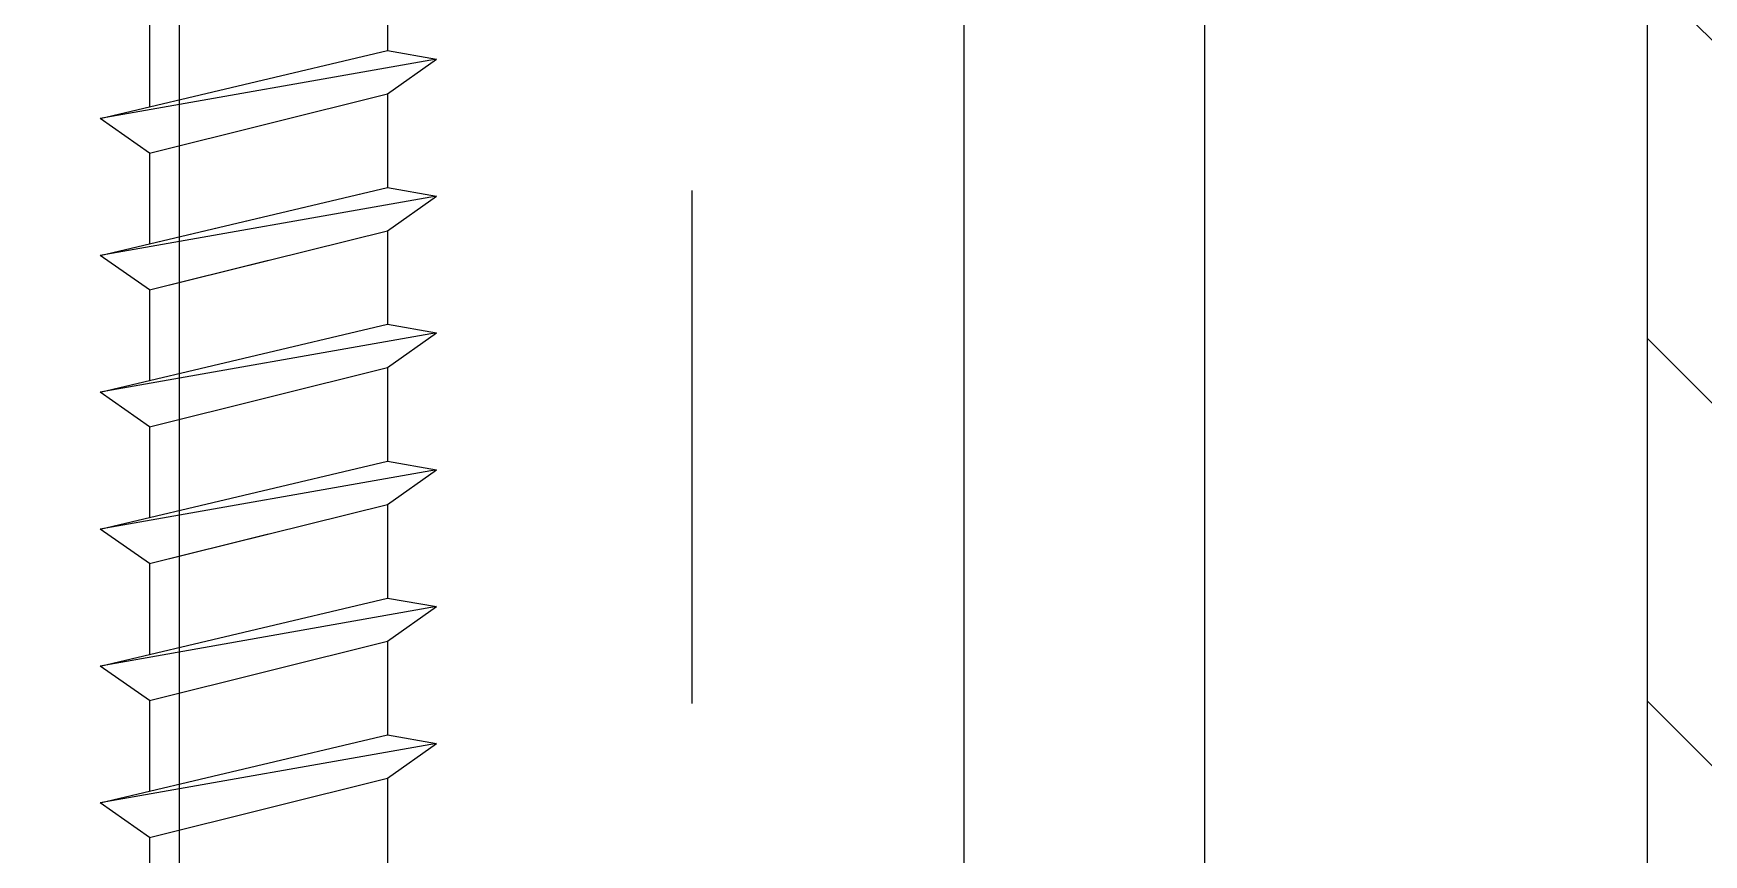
# Model space of a CAD drawing. Header units: inches. Extents: x -2661 to 42767, y -1222 to 9099.
# Drawn here: x -241.607 to -240.386, y 3382.64 to 3383.24 of the extents above; entities that cross this region are included whole.
import ezdxf

# ---------------------------------------------------------------- set-up
doc = ezdxf.new("R2010")
doc.units = ezdxf.units.IN
doc.header["$LTSCALE"] = 12
doc.header["$MEASUREMENT"] = 0
doc.layers.get('0').update_dxf_attribs({"linetype": 'CONTINUOUS'})
for name, color, linetype in [('S-FASTENERS', 2, 'CONTINUOUS'), ('S-NAIL', 2, 'CONTINUOUS'), ('S-SIMPSON', 2, 'CONTINUOUS'), ('S-WOOD', 3, 'CONTINUOUS')]:
    doc.layers.add(name, color=color, linetype=linetype)

# ---------------------------------------------------------------- blocks, each defined once
blk = doc.blocks.new('*U1147')
at = {"layer": 'S-WOOD'}
h = blk.add_hatch(dxfattribs=at)
h.set_pattern_fill('ANSI33', color=1, scale=3, angle=45, style=0)
h.set_pattern_definition([(90, (3.75, -8.375), (-0.75, 1e-16), []), (90, (4.125, -8), (-0.75, 1e-16), [0.375, -0.1875])])
h.paths.add_polyline_path([(5.25, -11.875), (0, -11.875), (0, 0), (5.25, 0)])
blk.add_lwpolyline([(5.25, -11.875), (0, -11.875), (0, 0), (5.25, 0)], close=True)
at = {"color": 4}
blk.add_lwpolyline([(0, 0), (5.25, 0), (5.25, -11.875), (0, -11.875)], close=True, dxfattribs=at)
blk = doc.blocks.new('*U1292')
blk.add_line((0, 0.25), (0, -2.75))
blk = doc.blocks.new('SDS.25X6-f')
at = {"layer": 'S-SIMPSON', "color": 1}
for p, q in [((0.087, -3.5816), (0.087, -3.65)), ((0.087, -3.5816), (0.087, -3.65)), ((0.087, -3.5816), (0.087, -3.65)), ((0.087, -3.5816), (0.087, -3.65)), ((0.087, -3.5816), (0.087, -3.65)), ((0.087, -3.5816), (0.087, -3.65)), ((0.087, -3.5816), (0.087, -3.65)), ((0.087, -3.5816), (0.087, -3.65)), ((0.087, -3.5816), (0.087, -3.65)), ((0.087, -3.5816), (0.087, -3.65)), ((0.087, -3.5816), (0.087, -3.65)), ((-0.087, -3.6249), (-0.087, -3.6912)), ((-0.087, -3.6249), (-0.087, -3.6912)), ((-0.087, -3.6249), (-0.087, -3.6912)), ((-0.087, -3.6249), (-0.087, -3.6912)), ((-0.087, -3.6249), (-0.087, -3.6912)), ((-0.087, -3.6249), (-0.087, -3.6912)), ((-0.087, -3.6249), (-0.087, -3.6912)), ((-0.087, -3.6249), (-0.087, -3.6912)), ((-0.087, -3.6249), (-0.087, -3.6912)), ((-0.087, -3.6249), (-0.087, -3.6912)), ((-0.087, -3.6249), (-0.087, -3.6912)), ((-0.123, -3.6997), (0.087, -3.65)), ((-0.123, -3.6997), (0.087, -3.65)), ((-0.123, -3.6997), (0.087, -3.65)), ((-0.123, -3.6997), (0.087, -3.65)), ((-0.123, -3.6997), (0.087, -3.65)), ((-0.123, -3.6997), (0.087, -3.65)), ((-0.123, -3.6997), (0.087, -3.65)), ((-0.123, -3.6997), (0.087, -3.65)), ((-0.123, -3.6997), (0.087, -3.65)), ((-0.123, -3.6997), (0.087, -3.65)), ((-0.123, -3.6997), (0.087, -3.65)), ((0.087, -3.65), (0.123, -3.6563)), ((0.087, -3.65), (0.123, -3.6563)), ((0.087, -3.65), (0.123, -3.6563)), ((0.087, -3.65), (0.123, -3.6563)), ((0.087, -3.65), (0.123, -3.6563)), ((0.087, -3.65), (0.123, -3.6563)), ((0.087, -3.65), (0.123, -3.6563)), ((0.087, -3.65), (0.123, -3.6563)), ((0.087, -3.65), (0.123, -3.6563)), ((0.087, -3.65), (0.123, -3.6563)), ((0.087, -3.65), (0.123, -3.6563)), ((0.123, -3.6563), (-0.123, -3.6997)), ((0.123, -3.6563), (-0.123, -3.6997)), ((0.123, -3.6563), (-0.123, -3.6997)), ((0.123, -3.6563), (-0.123, -3.6997)), ((0.123, -3.6563), (-0.123, -3.6997)), ((0.123, -3.6563), (-0.123, -3.6997)), ((0.123, -3.6563), (-0.123, -3.6997)), ((0.123, -3.6563), (-0.123, -3.6997)), ((0.123, -3.6563), (-0.123, -3.6997)), ((0.123, -3.6563), (-0.123, -3.6997)), ((0.123, -3.6563), (-0.123, -3.6997)), ((0.087, -3.6816), (0.123, -3.6563)), ((0.087, -3.6816), (0.123, -3.6563)), ((0.087, -3.6816), (0.123, -3.6563)), ((0.087, -3.6816), (0.123, -3.6563)), ((0.087, -3.6816), (0.123, -3.6563)), ((0.087, -3.6816), (0.123, -3.6563)), ((0.087, -3.6816), (0.123, -3.6563)), ((0.087, -3.6816), (0.123, -3.6563)), ((0.087, -3.6816), (0.123, -3.6563)), ((0.087, -3.6816), (0.123, -3.6563)), ((0.087, -3.6816), (0.123, -3.6563)), ((-0.087, -3.7249), (0.087, -3.6816)), ((-0.087, -3.7249), (0.087, -3.6816)), ((-0.087, -3.7249), (0.087, -3.6816)), ((-0.087, -3.7249), (0.087, -3.6816)), ((-0.087, -3.7249), (0.087, -3.6816)), ((-0.087, -3.7249), (0.087, -3.6816)), ((-0.087, -3.7249), (0.087, -3.6816)), ((-0.087, -3.7249), (0.087, -3.6816)), ((-0.087, -3.7249), (0.087, -3.6816)), ((-0.087, -3.7249), (0.087, -3.6816)), ((-0.087, -3.7249), (0.087, -3.6816)), ((0.087, -3.6816), (0.087, -3.75)), ((0.087, -3.6816), (0.087, -3.75)), ((0.087, -3.6816), (0.087, -3.75)), ((0.087, -3.6816), (0.087, -3.75)), ((0.087, -3.6816), (0.087, -3.75)), ((0.087, -3.6816), (0.087, -3.75)), ((0.087, -3.6816), (0.087, -3.75)), ((0.087, -3.6816), (0.087, -3.75)), ((-0.087, -3.7249), (-0.123, -3.6997)), ((-0.087, -3.7249), (-0.123, -3.6997)), ((-0.087, -3.7249), (-0.123, -3.6997)), ((-0.087, -3.7249), (-0.123, -3.6997)), ((-0.087, -3.7249), (-0.123, -3.6997)), ((-0.087, -3.7249), (-0.123, -3.6997)), ((-0.087, -3.7249), (-0.123, -3.6997)), ((-0.087, -3.7249), (-0.123, -3.6997)), ((-0.087, -3.7249), (-0.123, -3.6997)), ((-0.087, -3.7249), (-0.123, -3.6997)), ((-0.087, -3.7249), (-0.123, -3.6997)), ((-0.087, -3.7249), (-0.123, -3.6997)), ((-0.087, -3.7249), (-0.123, -3.6997)), ((-0.087, -3.7249), (0, -3.7032)), ((-0.087, -3.7249), (0, -3.7032)), ((-0.087, -3.7249), (-0.087, -3.7912)), ((-0.087, -3.7249), (-0.087, -3.7912)), ((-0.087, -3.7249), (-0.087, -3.7912)), ((-0.087, -3.7249), (-0.087, -3.7912)), ((-0.087, -3.7249), (-0.087, -3.7912)), ((-0.087, -3.7249), (-0.087, -3.7912)), ((-0.087, -3.7249), (-0.087, -3.7912)), ((-0.087, -3.7249), (-0.087, -3.7912)), ((-0.087, -3.7249), (-0.087, -3.7912)), ((-0.087, -3.7249), (-0.087, -3.7912)), ((-0.123, -3.7997), (0.087, -3.75)), ((-0.123, -3.7997), (0.087, -3.75)), ((-0.123, -3.7997), (0.087, -3.75)), ((-0.123, -3.7997), (0.087, -3.75)), ((-0.123, -3.7997), (0.087, -3.75)), ((-0.123, -3.7997), (0.087, -3.75)), ((-0.123, -3.7997), (0.087, -3.75)), ((-0.123, -3.7997), (0.087, -3.75)), ((0.123, -3.7563), (-0.123, -3.7997)), ((0.123, -3.7563), (-0.123, -3.7997)), ((0.123, -3.7563), (-0.123, -3.7997)), ((0.123, -3.7563), (-0.123, -3.7997)), ((0.123, -3.7563), (-0.123, -3.7997)), ((0.123, -3.7563), (-0.123, -3.7997)), ((0.123, -3.7563), (-0.123, -3.7997)), ((0.123, -3.7563), (-0.123, -3.7997)), ((0.123, -3.7563), (-0.123, -3.7997)), ((-0.087, -3.7912), (0.087, -3.75)), ((0.087, -3.75), (0.123, -3.7563)), ((0.087, -3.75), (0.123, -3.7563)), ((0.087, -3.75), (0.123, -3.7563)), ((0.087, -3.75), (0.123, -3.7563)), ((0.087, -3.75), (0.123, -3.7563)), ((0.087, -3.75), (0.123, -3.7563)), ((0.087, -3.75), (0.123, -3.7563)), ((0.087, -3.75), (0.123, -3.7563)), ((0.087, -3.75), (0.123, -3.7563)), ((0.087, -3.7816), (0.123, -3.7563)), ((0.087, -3.7816), (0.123, -3.7563)), ((0.087, -3.7816), (0.123, -3.7563)), ((0.087, -3.7816), (0.123, -3.7563)), ((0.087, -3.7816), (0.123, -3.7563)), ((0.087, -3.7816), (0.123, -3.7563)), ((0.087, -3.7816), (0.123, -3.7563)), ((0.087, -3.7816), (0.123, -3.7563)), ((0.087, -3.7816), (0.123, -3.7563)), ((-0.087, -3.8249), (0.087, -3.7816)), ((-0.087, -3.8249), (0.087, -3.7816)), ((-0.087, -3.8249), (0.087, -3.7816)), ((-0.087, -3.8249), (0.087, -3.7816)), ((-0.087, -3.8249), (0.087, -3.7816)), ((-0.087, -3.8249), (0.087, -3.7816)), ((-0.087, -3.8249), (0.087, -3.7816)), ((-0.087, -3.8249), (0.087, -3.7816)), ((-0.087, -3.8249), (0.087, -3.7816)), ((0.087, -3.7816), (0.087, -3.85)), ((0.087, -3.7816), (0.087, -3.85)), ((0.087, -3.7816), (0.087, -3.85)), ((0.087, -3.7816), (0.087, -3.85)), ((0.087, -3.7816), (0.087, -3.85)), ((0.087, -3.7816), (0.087, -3.85)), ((0.087, -3.7816), (0.087, -3.85)), ((0.087, -3.7816), (0.087, -3.85)), ((0.087, -3.7816), (0.087, -3.85)), ((-0.087, -3.8249), (-0.123, -3.7997)), ((-0.087, -3.8249), (-0.123, -3.7997)), ((-0.087, -3.8249), (-0.123, -3.7997)), ((-0.087, -3.8249), (-0.123, -3.7997)), ((-0.087, -3.8249), (-0.123, -3.7997)), ((-0.087, -3.8249), (-0.123, -3.7997)), ((-0.087, -3.8249), (-0.123, -3.7997)), ((-0.087, -3.8249), (-0.123, -3.7997)), ((-0.087, -3.8249), (-0.123, -3.7997)), ((-0.087, -3.8249), (-0.123, -3.7997)), ((-0.087, -3.8249), (0, -3.8032)), ((-0.087, -3.8249), (-0.087, -3.8912)), ((-0.087, -3.8249), (-0.087, -3.8912)), ((-0.087, -3.8249), (-0.087, -3.8912)), ((-0.087, -3.8249), (-0.087, -3.8912)), ((-0.087, -3.8249), (-0.087, -3.8912)), ((-0.087, -3.8249), (-0.087, -3.8912)), ((-0.087, -3.8249), (-0.087, -3.8912)), ((-0.087, -3.8249), (-0.087, -3.8912)), ((-0.123, -3.8997), (0.087, -3.85)), ((-0.123, -3.8997), (0.087, -3.85)), ((-0.123, -3.8997), (0.087, -3.85)), ((-0.123, -3.8997), (0.087, -3.85)), ((-0.123, -3.8997), (0.087, -3.85)), ((-0.123, -3.8997), (0.087, -3.85)), ((0.123, -3.8563), (-0.123, -3.8997)), ((0.123, -3.8563), (-0.123, -3.8997)), ((0.123, -3.8563), (-0.123, -3.8997)), ((0.123, -3.8563), (-0.123, -3.8997)), ((0.123, -3.8563), (-0.123, -3.8997)), ((0.123, -3.8563), (-0.123, -3.8997)), ((0.087, -3.85), (0.123, -3.8563)), ((0.087, -3.85), (0.123, -3.8563)), ((0.087, -3.85), (0.123, -3.8563)), ((0.087, -3.85), (0.123, -3.8563)), ((0.087, -3.85), (0.123, -3.8563)), ((0.087, -3.85), (0.123, -3.8563)), ((0.087, -3.8816), (0.123, -3.8563)), ((0.087, -3.8816), (0.123, -3.8563)), ((0.087, -3.8816), (0.123, -3.8563)), ((0.087, -3.8816), (0.123, -3.8563)), ((0.087, -3.8816), (0.123, -3.8563)), ((0.087, -3.8816), (0.123, -3.8563)), ((-0.087, -3.9249), (0.087, -3.8816)), ((-0.087, -3.9249), (0.087, -3.8816)), ((-0.087, -3.9249), (0.087, -3.8816)), ((-0.087, -3.9249), (0.087, -3.8816)), ((-0.087, -3.9249), (0.087, -3.8816)), ((-0.087, -3.9249), (0.087, -3.8816)), ((0.087, -3.8816), (0.087, -3.95)), ((0.087, -3.8816), (0.087, -3.95)), ((0.087, -3.8816), (0.087, -3.95)), ((0.087, -3.8816), (0.087, -3.95)), ((0.087, -3.8816), (0.087, -3.95)), ((0.087, -3.8816), (0.087, -3.95)), ((0.087, -3.8816), (0.087, -3.95)), ((-0.087, -3.9249), (-0.123, -3.8997)), ((-0.087, -3.9249), (-0.123, -3.8997)), ((-0.087, -3.9249), (-0.123, -3.8997)), ((-0.087, -3.9249), (-0.123, -3.8997)), ((-0.087, -3.9249), (-0.123, -3.8997)), ((-0.087, -3.9249), (-0.123, -3.8997)), ((-0.087, -3.9249), (-0.087, -3.9912)), ((-0.087, -3.9249), (-0.087, -3.9912)), ((-0.087, -3.9249), (-0.087, -3.9912)), ((-0.087, -3.9249), (-0.087, -3.9912)), ((-0.087, -3.9249), (-0.087, -3.9912)), ((-0.087, -3.9249), (-0.087, -3.9912)), ((-0.087, -3.9249), (-0.087, -3.9912)), ((-0.123, -3.9997), (0.087, -3.95)), ((-0.123, -3.9997), (0.087, -3.95)), ((-0.123, -3.9997), (0.087, -3.95)), ((-0.123, -3.9997), (0.087, -3.95)), ((-0.123, -3.9997), (0.087, -3.95)), ((-0.123, -3.9997), (0.087, -3.95)), ((-0.123, -3.9997), (0.087, -3.95)), ((0.123, -3.9563), (-0.123, -3.9997)), ((0.123, -3.9563), (-0.123, -3.9997)), ((0.123, -3.9563), (-0.123, -3.9997)), ((0.123, -3.9563), (-0.123, -3.9997)), ((0.123, -3.9563), (-0.123, -3.9997)), ((0.123, -3.9563), (-0.123, -3.9997)), ((0.123, -3.9563), (-0.123, -3.9997)), ((0.087, -3.95), (0.123, -3.9563)), ((0.087, -3.95), (0.123, -3.9563)), ((0.087, -3.95), (0.123, -3.9563)), ((0.087, -3.95), (0.123, -3.9563)), ((0.087, -3.95), (0.123, -3.9563)), ((0.087, -3.95), (0.123, -3.9563)), ((0.087, -3.95), (0.123, -3.9563)), ((0.087, -3.9816), (0.123, -3.9563)), ((0.087, -3.9816), (0.123, -3.9563)), ((0.087, -3.9816), (0.123, -3.9563)), ((0.087, -3.9816), (0.123, -3.9563)), ((0.087, -3.9816), (0.123, -3.9563)), ((0.087, -3.9816), (0.123, -3.9563)), ((0.087, -3.9816), (0.123, -3.9563)), ((-0.087, -4.0249), (0.087, -3.9816)), ((-0.087, -4.0249), (0.087, -3.9816)), ((-0.087, -4.0249), (0.087, -3.9816)), ((-0.087, -4.0249), (0.087, -3.9816)), ((-0.087, -4.0249), (0.087, -3.9816)), ((-0.087, -4.0249), (0.087, -3.9816)), ((-0.087, -4.0249), (0.087, -3.9816)), ((0.087, -3.9816), (0.087, -4.05)), ((0.087, -3.9816), (0.087, -4.05)), ((0.087, -3.9816), (0.087, -4.05)), ((0.087, -3.9816), (0.087, -4.05)), ((0.087, -3.9816), (0.087, -4.05)), ((0.087, -3.9816), (0.087, -4.05)), ((0.087, -3.9816), (0.087, -4.05)), ((0.087, -3.9816), (0.087, -4.05)), ((0.087, -3.9816), (0.087, -4.05)), ((0.087, -3.9816), (0.087, -4.05)), ((0.087, -3.9816), (0.087, -4.05)), ((0.087, -3.9816), (0.087, -4.05)), ((0.087, -3.9816), (0.087, -4.05)), ((0.087, -3.9816), (0.087, -4.05)), ((-0.087, -4.0249), (-0.123, -3.9997)), ((-0.087, -4.0249), (-0.123, -3.9997)), ((-0.087, -4.0249), (-0.123, -3.9997)), ((-0.087, -4.0249), (-0.123, -3.9997)), ((-0.087, -4.0249), (-0.123, -3.9997)), ((-0.087, -4.0249), (-0.123, -3.9997)), ((-0.087, -4.0249), (-0.123, -3.9997)), ((-0.087, -4.0249), (-0.123, -3.9997)), ((-0.087, -4.0249), (0, -4.0032)), ((-0.087, -4.0249), (-0.087, -4.0912)), ((-0.087, -4.0249), (-0.087, -4.0912)), ((-0.087, -4.0249), (-0.087, -4.0912)), ((-0.087, -4.0249), (-0.087, -4.0912)), ((-0.087, -4.0249), (-0.087, -4.0912)), ((-0.087, -4.0249), (-0.087, -4.0912)), ((-0.087, -4.0249), (-0.087, -4.0912)), ((-0.087, -4.0249), (-0.087, -4.0912)), ((-0.123, -4.0997), (0.087, -4.05)), ((-0.123, -4.0997), (0.087, -4.05)), ((-0.123, -4.0997), (0.087, -4.05)), ((-0.123, -4.0997), (0.087, -4.05)), ((-0.123, -4.0997), (0.087, -4.05)), ((-0.123, -4.0997), (0.087, -4.05)), ((0.087, -4.05), (0.123, -4.0563)), ((0.087, -4.05), (0.123, -4.0563)), ((0.087, -4.05), (0.123, -4.0563)), ((0.087, -4.05), (0.123, -4.0563)), ((0.087, -4.05), (0.123, -4.0563)), ((0.087, -4.05), (0.123, -4.0563)), ((0.123, -4.0563), (-0.123, -4.0997)), ((0.123, -4.0563), (-0.123, -4.0997)), ((0.123, -4.0563), (-0.123, -4.0997)), ((0.123, -4.0563), (-0.123, -4.0997)), ((0.123, -4.0563), (-0.123, -4.0997)), ((0.123, -4.0563), (-0.123, -4.0997)), ((0.087, -4.0816), (0.123, -4.0563)), ((0.087, -4.0816), (0.123, -4.0563)), ((0.087, -4.0816), (0.123, -4.0563)), ((0.087, -4.0816), (0.123, -4.0563)), ((0.087, -4.0816), (0.123, -4.0563)), ((0.087, -4.0816), (0.123, -4.0563)), ((-0.087, -4.1249), (0.087, -4.0816)), ((-0.087, -4.1249), (0.087, -4.0816)), ((-0.087, -4.1249), (0.087, -4.0816)), ((-0.087, -4.1249), (0.087, -4.0816)), ((-0.087, -4.1249), (0.087, -4.0816)), ((-0.087, -4.1249), (0.087, -4.0816)), ((0.087, -4.0816), (0.087, -4.15)), ((0.087, -4.0816), (0.087, -4.15)), ((0.087, -4.0816), (0.087, -4.15)), ((0.087, -4.0816), (0.087, -4.15)), ((0.087, -4.0816), (0.087, -4.15)), ((0.087, -4.0816), (0.087, -4.15)), ((0.087, -4.0816), (0.087, -4.15)), ((-0.087, -4.1249), (-0.123, -4.0997)), ((-0.087, -4.1249), (-0.123, -4.0997)), ((-0.087, -4.1249), (-0.123, -4.0997)), ((-0.087, -4.1249), (-0.123, -4.0997)), ((-0.087, -4.1249), (-0.123, -4.0997)), ((-0.087, -4.1249), (-0.123, -4.0997)), ((-0.087, -4.1249), (-0.123, -4.0997)), ((-0.087, -4.1249), (0, -4.1032)), ((-0.087, -4.1249), (-0.087, -4.1912)), ((-0.087, -4.1249), (-0.087, -4.1912)), ((-0.087, -4.1249), (-0.087, -4.1912)), ((-0.087, -4.1249), (-0.087, -4.1912)), ((-0.087, -4.1249), (-0.087, -4.1912)), ((-0.087, -4.1249), (-0.087, -4.1912)), ((-0.087, -4.1249), (-0.087, -4.1912)), ((-0.123, -4.1997), (0.087, -4.15)), ((-0.123, -4.1997), (0.087, -4.15)), ((-0.123, -4.1997), (0.087, -4.15)), ((0.087, -4.15), (0.123, -4.1563)), ((0.087, -4.15), (0.123, -4.1563)), ((0.087, -4.15), (0.123, -4.1563)), ((0.123, -4.1563), (-0.123, -4.1997)), ((0.123, -4.1563), (-0.123, -4.1997)), ((0.123, -4.1563), (-0.123, -4.1997)), ((0.087, -4.1816), (0.123, -4.1563)), ((0.087, -4.1816), (0.123, -4.1563)), ((0.087, -4.1816), (0.123, -4.1563)), ((-0.087, -4.2249), (0.087, -4.1816)), ((-0.087, -4.2249), (0.087, -4.1816)), ((-0.087, -4.2249), (0.087, -4.1816)), ((0.087, -4.1816), (0.087, -4.25)), ((0.087, -4.1816), (0.087, -4.25)), ((0.087, -4.1816), (0.087, -4.25)), ((0.087, -4.1816), (0.087, -4.25)), ((0.087, -4.1816), (0.087, -4.25)), ((-0.087, -4.2249), (-0.123, -4.1997)), ((-0.087, -4.2249), (-0.123, -4.1997)), ((-0.087, -4.2249), (-0.123, -4.1997)), ((-0.087, -4.2249), (-0.087, -4.2912)), ((-0.087, -4.2249), (-0.087, -4.2912)), ((-0.087, -4.2249), (-0.087, -4.2912)), ((-0.087, -4.2249), (-0.087, -4.2912)), ((-0.087, -4.2249), (-0.087, -4.2912))]:
    blk.add_line(p, q, dxfattribs=at)
blk = doc.blocks.new('*U1812')
at = {"layer": 'S-FASTENERS'}
blk.add_blockref('SDS.25X6-f', (0, 0), dxfattribs=at)

msp = doc.modelspace()

# ---------------------------------------------------------------- hatches: boundary and pattern name
at = {"layer": 'S-WOOD'}
h = msp.add_hatch(dxfattribs=at)
h.set_pattern_fill('PLAST', color=1, scale=6, angle=-45, style=0)
h.set_pattern_definition([(315, (-233.9937, 3361.468), (1.06066, 1.06066), []), (315, (-233.8612, 3361.6005), (1.06066, 1.06066), []), (315, (-233.7286, 3361.7331), (1.06066, 1.06066), [])])
h.paths.add_polyline_path([(-239.92689, 3414.37768), (-239.92689, 3345.87233), (-240.42689, 3345.87233), (-240.42689, 3414.37768)])

# ---------------------------------------------------------------- linework, layer by layer
msp.add_lwpolyline([(-239.92689, 3414.37768), (-239.92689, 3345.87233), (-240.42689, 3345.87233), (-240.42689, 3414.37768)], close=True, dxfattribs=at)

# ---------------------------------------------------------------- block references
at = {"layer": 'S-NAIL', "color": 1}
msp.add_blockref('*U1292', (-240.92689, 3384.37768), dxfattribs=at)
at = {"layer": 'S-SIMPSON'}
msp.add_blockref('*U1812', (-241.43539, 3386.87768), dxfattribs=at)
at = {"layer": 'S-WOOD', "xscale": -1}
msp.add_blockref('*U1147', (-240.42689, 3383.75268), dxfattribs=at)

doc.saveas('drawing.dxf')
